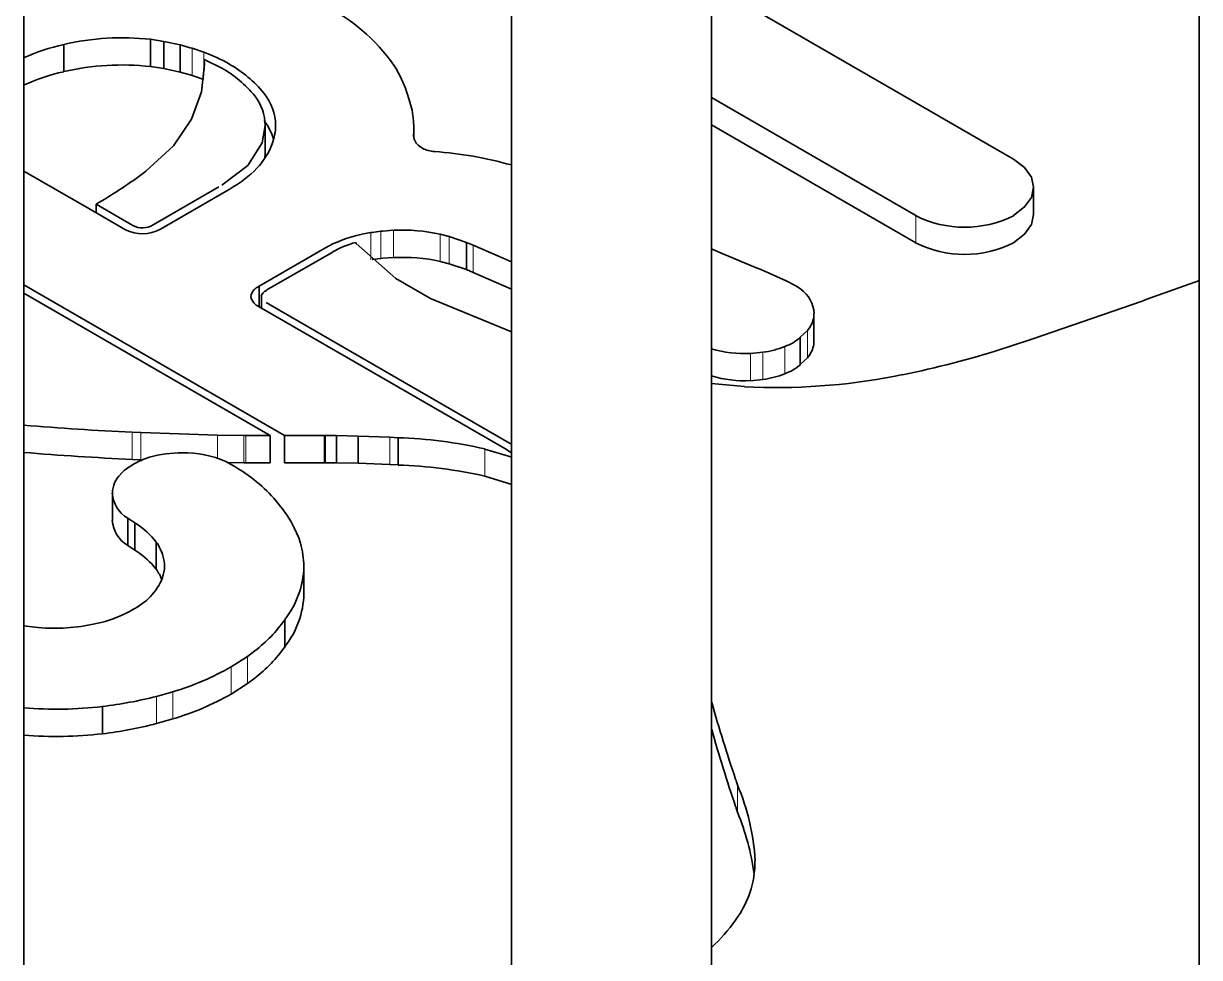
# Model space of a CAD drawing. Extents: x 241 to 1434, y 190 to 710.
# Drawn here: x 849.734 to 853.258, y 597.86 to 600.66 of the extents above; entities that cross this region are included whole.
import ezdxf

# ---------------------------------------------------------------- set-up
doc = ezdxf.new("R2010")
doc.units = 0

msp = doc.modelspace()

# ---------------------------------------------------------------- linework, layer by layer
at = {"color": 7, "lineweight": 35}
for p, q in [((851.1957, 594.6926), (851.1957, 634.8806)), ((851.7958, 594.6926), (851.7958, 634.8806)), ((849.7344, 594.1075), (849.7344, 618.9184)), ((853.2571, 591.3817), (853.2571, 616.1916))]:
    msp.add_line(p, q, dxfattribs=at)
at = {"color": 7, "lineweight": 35, "ltscale": 0.026114}
msp.add_line((851.7958, 600.776), (852.7004, 600.2537), dxfattribs=at)
msp.add_line((851.7958, 600.776), (852.7004, 600.2537), dxfattribs=at)
at = {"color": 7, "lineweight": 35, "ltscale": 0.001003}
for p, q in [((850.1537, 600.6064), (850.1141, 600.6127)), ((850.1537, 600.6064), (850.1141, 600.6127)), ((850.1537, 600.5248), (850.1141, 600.5311)), ((850.1537, 600.5248), (850.1141, 600.5311))]:
    msp.add_line(p, q, dxfattribs=at)
at = {"color": 7, "lineweight": 35, "ltscale": 0.00204}
for p, q in [((850.1141, 600.6127), (850.1141, 600.5311)), ((850.1141, 600.6127), (850.1141, 600.5311)), ((849.854, 600.5972), (849.854, 600.5156)), ((849.854, 600.5972), (849.854, 600.5156)), ((852.761, 600.1692), (852.761, 600.0876)), ((852.761, 600.1692), (852.761, 600.0876)), ((851.0609, 600.0039), (851.0609, 599.9223)), ((851.0609, 600.0039), (851.0609, 599.9223)), ((850.1315, 599.1058), (850.1315, 599.0242)), ((850.1315, 599.1058), (850.1315, 599.0242))]:
    msp.add_line(p, q, dxfattribs=at)
at = {"color": 7, "lineweight": 35, "ltscale": 0.001269}
for p, q in [((850.2033, 600.5958), (850.1537, 600.6064)), ((850.2033, 600.5958), (850.1537, 600.6064)), ((850.2033, 600.5141), (850.1537, 600.5248)), ((850.2033, 600.5141), (850.1537, 600.5248))]:
    msp.add_line(p, q, dxfattribs=at)
at = {"color": 7, "lineweight": 35, "ltscale": 0.002042}
for p, q in [((850.1537, 600.6064), (850.1537, 600.5248)), ((850.1537, 600.6064), (850.1537, 600.5248)), ((850.2033, 600.5958), (850.2033, 600.5141)), ((850.2033, 600.5958), (850.2033, 600.5141)), ((850.4579, 600.3545), (850.4579, 600.2728)), ((850.4579, 600.3545), (850.4579, 600.2728)), ((852.1027, 599.7906), (852.1027, 599.7089)), ((852.1027, 599.7906), (852.1027, 599.7089)), ((852.0616, 599.7194), (852.0616, 599.6377)), ((852.0616, 599.7194), (852.0616, 599.6377)), ((850.4727, 599.425), (850.4727, 599.3434)), ((850.4727, 599.425), (850.4727, 599.3434)), ((850.5157, 599.4253), (850.5157, 599.3436)), ((850.5157, 599.4253), (850.5157, 599.3436)), ((850.6359, 599.4252), (850.6359, 599.3436)), ((850.6359, 599.4252), (850.6359, 599.3436)), ((850.6712, 599.4248), (850.6712, 599.3431)), ((850.6712, 599.4248), (850.6712, 599.3431)), ((850.7365, 599.4233), (850.7365, 599.3417)), ((850.7365, 599.4233), (850.7365, 599.3417)), ((850.8561, 599.4185), (850.8561, 599.3369)), ((850.8561, 599.4185), (850.8561, 599.3369)), ((850.0001, 599.2523), (850.0001, 599.1707)), ((850.0001, 599.2523), (850.0001, 599.1707)), ((850.0458, 599.1768), (850.0458, 599.0951)), ((850.0458, 599.1768), (850.0458, 599.0951)), ((850.067, 599.1634), (850.067, 599.0817)), ((850.067, 599.1634), (850.067, 599.0817)), ((850.5736, 599.0322), (850.5736, 598.9506)), ((850.5736, 599.0322), (850.5736, 598.9506)), ((850.5168, 598.873), (850.5168, 598.7913)), ((850.5168, 598.873), (850.5168, 598.7913)), ((849.9702, 598.6125), (849.9702, 598.5309)), ((849.9702, 598.6125), (849.9702, 598.5309))]:
    msp.add_line(p, q, dxfattribs=at)
at = {"color": 7, "lineweight": 35, "ltscale": 0.000770317}
for p, q in [((850.233, 600.5876), (850.2033, 600.5958)), ((850.233, 600.5876), (850.2033, 600.5958)), ((850.233, 600.506), (850.2033, 600.5141)), ((850.233, 600.506), (850.2033, 600.5141))]:
    msp.add_line(p, q, dxfattribs=at)
at = {"color": 7, "lineweight": 35, "ltscale": 0.000152588}
msp.add_line((850.2389, 600.5859), (850.233, 600.5876), dxfattribs=at)
msp.add_line((850.2389, 600.5859), (850.233, 600.5876), dxfattribs=at)
at = {"color": 7, "lineweight": 35, "ltscale": 0.000930797}
msp.add_line((850.2742, 600.574), (850.2389, 600.5859), dxfattribs=at)
msp.add_line((850.2742, 600.574), (850.2389, 600.5859), dxfattribs=at)
at = {"color": 7, "lineweight": 13, "ltscale": 0.00204}
for p, q in [((850.2389, 600.5859), (850.2389, 600.5043)), ((850.2389, 600.5859), (850.2389, 600.5043)), ((850.4049, 598.763), (850.4049, 598.6814)), ((850.4049, 598.763), (850.4049, 598.6814)), ((850.1815, 598.6569), (850.1815, 598.5753)), ((850.1815, 598.6569), (850.1815, 598.5753))]:
    msp.add_line(p, q, dxfattribs=at)
at = {"color": 7, "lineweight": 13, "ltscale": 0.001772}
msp.add_line((850.2742, 600.574), (850.2742, 600.5032), dxfattribs=at)
msp.add_line((850.2742, 600.574), (850.2742, 600.5032), dxfattribs=at)
at = {"color": 7, "lineweight": 35, "ltscale": 0.001469}
msp.add_line((850.2753, 600.5518), (850.3281, 600.526), dxfattribs=at)
msp.add_line((850.2753, 600.5518), (850.3281, 600.526), dxfattribs=at)
at = {"color": 7, "lineweight": 35, "ltscale": 0.000329622}
msp.add_line((850.2755, 600.5386), (850.2753, 600.5518), dxfattribs=at)
msp.add_line((850.2755, 600.5386), (850.2753, 600.5518), dxfattribs=at)
at = {"color": 7, "lineweight": 35, "ltscale": 0.000737}
msp.add_line((850.2753, 600.5518), (850.2753, 600.5223), dxfattribs=at)
msp.add_line((850.2753, 600.5518), (850.2753, 600.5223), dxfattribs=at)
at = {"color": 7, "lineweight": 35, "ltscale": 0.000152168}
msp.add_line((850.2389, 600.5043), (850.233, 600.506), dxfattribs=at)
msp.add_line((850.2389, 600.5043), (850.233, 600.506), dxfattribs=at)
at = {"color": 7, "lineweight": 35, "ltscale": 0.000931286}
msp.add_line((850.2742, 600.4924), (850.2389, 600.5043), dxfattribs=at)
msp.add_line((850.2742, 600.4924), (850.2389, 600.5043), dxfattribs=at)
at = {"color": 7, "lineweight": 35, "ltscale": 0.000410643}
msp.add_line((850.8846, 600.4472), (850.8896, 600.4316), dxfattribs=at)
msp.add_line((850.8846, 600.4472), (850.8896, 600.4316), dxfattribs=at)
at = {"color": 7, "lineweight": 35, "ltscale": 0.017662}
for p, q in [((852.4076, 600.0847), (851.7958, 600.438)), ((852.4076, 600.0847), (851.7958, 600.438)), ((852.4076, 600.0031), (851.7958, 600.3563)), ((852.4076, 600.0031), (851.7958, 600.3563))]:
    msp.add_line(p, q, dxfattribs=at)
at = {"color": 7, "lineweight": 35, "ltscale": 0.000813854}
msp.add_line((850.8896, 600.4316), (850.8979, 600.4001), dxfattribs=at)
msp.add_line((850.8896, 600.4316), (850.8979, 600.4001), dxfattribs=at)
at = {"color": 7, "lineweight": 35, "ltscale": 0.000795194}
msp.add_line((850.8979, 600.4001), (850.9023, 600.3686), dxfattribs=at)
msp.add_line((850.8979, 600.4001), (850.9023, 600.3686), dxfattribs=at)
at = {"color": 7, "lineweight": 35, "ltscale": 0.000539121}
msp.add_line((850.9023, 600.3686), (850.9033, 600.347), dxfattribs=at)
msp.add_line((850.9023, 600.3686), (850.9033, 600.347), dxfattribs=at)
at = {"color": 7, "lineweight": 35, "ltscale": 0.000383105}
msp.add_line((850.9031, 600.338), (850.9027, 600.3227), dxfattribs=at)
msp.add_line((850.9031, 600.338), (850.9027, 600.3227), dxfattribs=at)
at = {"color": 7, "lineweight": 35, "ltscale": 0.000225876}
msp.add_line((850.9033, 600.347), (850.9031, 600.338), dxfattribs=at)
msp.add_line((850.9033, 600.347), (850.9031, 600.338), dxfattribs=at)
at = {"color": 7, "lineweight": 35, "ltscale": 0.000764465}
msp.add_line((850.9033, 600.347), (850.9033, 600.3165), dxfattribs=at)
msp.add_line((850.9033, 600.347), (850.9033, 600.3165), dxfattribs=at)
at = {"color": 7, "lineweight": 35, "ltscale": 0.000420418}
msp.add_line((850.4579, 600.2728), (850.4568, 600.256), dxfattribs=at)
msp.add_line((850.4579, 600.2728), (850.4568, 600.256), dxfattribs=at)
at = {"color": 7, "lineweight": 35, "ltscale": 0.000283571}
msp.add_line((850.9205, 600.292), (850.93, 600.2858), dxfattribs=at)
msp.add_line((850.9205, 600.292), (850.93, 600.2858), dxfattribs=at)
at = {"color": 7, "lineweight": 35, "ltscale": 0.005624}
msp.add_line((849.7344, 600.2179), (849.9292, 600.1054), dxfattribs=at)
msp.add_line((849.7344, 600.2179), (849.9292, 600.1054), dxfattribs=at)
at = {"color": 7, "lineweight": 35, "ltscale": 0.000387276}
msp.add_line((850.0875, 600.2078), (850.1, 600.217), dxfattribs=at)
msp.add_line((850.0875, 600.2078), (850.1, 600.217), dxfattribs=at)
at = {"color": 7, "lineweight": 35, "ltscale": 0.005691}
msp.add_line((850.3192, 600.17), (850.122, 600.0562), dxfattribs=at)
msp.add_line((850.3192, 600.17), (850.122, 600.0562), dxfattribs=at)
at = {"color": 7, "lineweight": 35, "ltscale": 0.005695}
msp.add_line((850.1438, 600.0436), (850.3411, 600.1575), dxfattribs=at)
msp.add_line((850.1438, 600.0436), (850.3411, 600.1575), dxfattribs=at)
at = {"color": 7, "lineweight": 35, "ltscale": 0.000253613}
msp.add_line((850.3411, 600.1575), (850.3499, 600.1626), dxfattribs=at)
msp.add_line((850.3411, 600.1575), (850.3499, 600.1626), dxfattribs=at)
at = {"color": 7, "lineweight": 35, "ltscale": 0.003182}
msp.add_line((850.061, 600.0544), (849.9508, 600.1181), dxfattribs=at)
msp.add_line((850.061, 600.0544), (849.9508, 600.1181), dxfattribs=at)
at = {"color": 7, "lineweight": 35, "ltscale": 0.000628662}
msp.add_line((849.9508, 600.1181), (849.9508, 600.093), dxfattribs=at)
msp.add_line((849.9508, 600.1181), (849.9508, 600.093), dxfattribs=at)
at = {"color": 7, "lineweight": 35, "ltscale": 0.003177}
msp.add_line((849.9292, 600.1054), (850.0392, 600.0419), dxfattribs=at)
msp.add_line((849.9292, 600.1054), (850.0392, 600.0419), dxfattribs=at)
at = {"color": 7, "lineweight": 13, "ltscale": 0.002042}
for p, q in [((852.4076, 600.0847), (852.4076, 600.0031)), ((852.4076, 600.0847), (852.4076, 600.0031)), ((850.7745, 600.0333), (850.7745, 599.9516)), ((850.7745, 600.0333), (850.7745, 599.9516)), ((850.8045, 600.0372), (850.8045, 599.9556)), ((850.8045, 600.0372), (850.8045, 599.9556)), ((850.8425, 600.0402), (850.8425, 599.9585)), ((850.8425, 600.0402), (850.8425, 599.9585)), ((850.9826, 600.0284), (850.9826, 599.9468)), ((850.9826, 600.0284), (850.9826, 599.9468)), ((851.0092, 600.0217), (851.0092, 599.9401)), ((851.0092, 600.0217), (851.0092, 599.9401)), ((851.0809, 599.9952), (851.0809, 599.9135)), ((851.0809, 599.9952), (851.0809, 599.9135)), ((852.0831, 599.7399), (852.0831, 599.6582)), ((852.0831, 599.7399), (852.0831, 599.6582)), ((851.9122, 599.6711), (851.9122, 599.5894)), ((851.9122, 599.6711), (851.9122, 599.5894)), ((851.9496, 599.6746), (851.9496, 599.5929)), ((851.9496, 599.6746), (851.9496, 599.5929)), ((852.0153, 599.6918), (852.0153, 599.6101)), ((852.0153, 599.6918), (852.0153, 599.6101)), ((850.059, 599.4349), (850.059, 599.3533)), ((850.059, 599.4349), (850.059, 599.3533)), ((850.0854, 599.4337), (850.0854, 599.3521)), ((850.0854, 599.4337), (850.0854, 599.3521)), ((850.3935, 599.4247), (850.3935, 599.3431)), ((850.3935, 599.4247), (850.3935, 599.3431)), ((850.4, 599.4247), (850.4, 599.3431)), ((850.4, 599.4247), (850.4, 599.3431)), ((850.6389, 599.4252), (850.6389, 599.3435)), ((850.6389, 599.4252), (850.6389, 599.3435)), ((850.8312, 599.4197), (850.8312, 599.3381)), ((850.8312, 599.4197), (850.8312, 599.3381)), ((851.116, 599.3846), (851.116, 599.3029)), ((851.116, 599.3846), (851.116, 599.3029)), ((850.3556, 598.7316), (850.3556, 598.6499)), ((850.3556, 598.7316), (850.3556, 598.6499)), ((850.1322, 598.643), (850.1322, 598.5613)), ((850.1322, 598.643), (850.1322, 598.5613)), ((851.8738, 598.3782), (851.8738, 598.2965)), ((851.8738, 598.3782), (851.8738, 598.2965))]:
    msp.add_line(p, q, dxfattribs=at)
at = {"color": 7, "lineweight": 35, "ltscale": 2.99788e-05}
msp.add_line((850.7469, 600.0281), (850.7458, 600.0278), dxfattribs=at)
msp.add_line((850.7469, 600.0281), (850.7458, 600.0278), dxfattribs=at)
at = {"color": 7, "lineweight": 35, "ltscale": 0.000701787}
msp.add_line((850.7745, 600.0333), (850.7469, 600.0281), dxfattribs=at)
msp.add_line((850.7745, 600.0333), (850.7469, 600.0281), dxfattribs=at)
at = {"color": 7, "lineweight": 35, "ltscale": 9.28156e-05}
msp.add_line((850.7782, 600.0339), (850.7745, 600.0333), dxfattribs=at)
msp.add_line((850.7782, 600.0339), (850.7745, 600.0333), dxfattribs=at)
at = {"color": 7, "lineweight": 35, "ltscale": 0.000662987}
msp.add_line((850.8045, 600.0372), (850.7782, 600.0339), dxfattribs=at)
msp.add_line((850.8045, 600.0372), (850.7782, 600.0339), dxfattribs=at)
at = {"color": 7, "lineweight": 35, "ltscale": 0.000147443}
for p, q in [((850.8104, 600.0379), (850.8045, 600.0372)), ((850.8104, 600.0379), (850.8045, 600.0372)), ((850.8104, 599.9562), (850.8045, 599.9556)), ((850.8104, 599.9562), (850.8045, 599.9556))]:
    msp.add_line(p, q, dxfattribs=at)
at = {"color": 7, "lineweight": 35, "ltscale": 0.000804596}
for p, q in [((850.8425, 600.0402), (850.8104, 600.0379)), ((850.8425, 600.0402), (850.8104, 600.0379)), ((850.8425, 599.9585), (850.8104, 599.9562)), ((850.8425, 599.9585), (850.8104, 599.9562))]:
    msp.add_line(p, q, dxfattribs=at)
at = {"color": 7, "lineweight": 35, "ltscale": 0.00068465}
for p, q in [((851.0092, 600.0217), (850.9826, 600.0284)), ((851.0092, 600.0217), (850.9826, 600.0284)), ((851.0092, 599.9401), (850.9826, 599.9468)), ((851.0092, 599.9401), (850.9826, 599.9468))]:
    msp.add_line(p, q, dxfattribs=at)
at = {"color": 7, "lineweight": 35, "ltscale": 0.001367}
for p, q in [((851.0609, 600.0039), (851.0092, 600.0217)), ((851.0609, 600.0039), (851.0092, 600.0217)), ((851.0609, 599.9223), (851.0092, 599.9401)), ((851.0609, 599.9223), (851.0092, 599.9401))]:
    msp.add_line(p, q, dxfattribs=at)
at = {"color": 7, "lineweight": 35, "ltscale": 0.005692}
for p, q in [((850.6367, 599.9867), (850.4395, 599.8729)), ((850.6367, 599.9867), (850.4395, 599.8729)), ((850.4613, 599.8603), (850.6585, 599.9741)), ((850.4613, 599.8603), (850.6585, 599.9741))]:
    msp.add_line(p, q, dxfattribs=at)
at = {"color": 7, "lineweight": 35, "ltscale": 9.10043e-05}
msp.add_line((850.7289, 600.004), (850.731, 600.001), dxfattribs=at)
msp.add_line((850.7289, 600.004), (850.731, 600.001), dxfattribs=at)
at = {"color": 7, "lineweight": 35, "ltscale": 0.000547384}
msp.add_line((851.0809, 599.9952), (851.0609, 600.0039), dxfattribs=at)
msp.add_line((851.0809, 599.9952), (851.0609, 600.0039), dxfattribs=at)
at = {"color": 7, "lineweight": 35, "ltscale": 0.003131}
for p, q in [((851.1958, 599.9453), (851.0809, 599.9952)), ((851.1958, 599.9453), (851.0809, 599.9952)), ((851.1958, 599.8636), (851.0809, 599.9135)), ((851.1958, 599.8636), (851.0809, 599.9135))]:
    msp.add_line(p, q, dxfattribs=at)
at = {"color": 7, "lineweight": 35, "ltscale": 0.000531751}
msp.add_line((851.7956, 599.9842), (851.8151, 599.9758), dxfattribs=at)
msp.add_line((851.7956, 599.9842), (851.8151, 599.9758), dxfattribs=at)
at = {"color": 7, "lineweight": 35, "ltscale": 0.003035}
msp.add_line((851.8151, 599.9758), (851.9271, 599.9289), dxfattribs=at)
msp.add_line((851.8151, 599.9758), (851.9271, 599.9289), dxfattribs=at)
at = {"color": 7, "lineweight": 35, "ltscale": 0.000662795}
msp.add_line((850.8045, 599.9556), (850.7782, 599.9523), dxfattribs=at)
msp.add_line((850.8045, 599.9556), (850.7782, 599.9523), dxfattribs=at)
at = {"color": 7, "lineweight": 35, "ltscale": 0.000547995}
msp.add_line((851.0809, 599.9135), (851.0609, 599.9223), dxfattribs=at)
msp.add_line((851.0809, 599.9135), (851.0609, 599.9223), dxfattribs=at)
at = {"color": 7, "lineweight": 35, "ltscale": 0.000382804}
msp.add_line((851.9271, 599.9289), (851.9413, 599.9232), dxfattribs=at)
msp.add_line((851.9271, 599.9289), (851.9413, 599.9232), dxfattribs=at)
at = {"color": 7, "lineweight": 35, "ltscale": 0.002146}
msp.add_line((851.9413, 599.9232), (852.0198, 599.8884), dxfattribs=at)
msp.add_line((851.9413, 599.9232), (852.0198, 599.8884), dxfattribs=at)
at = {"color": 7, "lineweight": 35, "ltscale": 0.013944}
msp.add_line((850.2174, 599.5975), (849.7344, 599.8764), dxfattribs=at)
msp.add_line((850.2174, 599.5975), (849.7344, 599.8764), dxfattribs=at)
at = {"color": 7, "lineweight": 35, "ltscale": 0.001552}
msp.add_line((850.4395, 599.8729), (850.4395, 599.8108), dxfattribs=at)
msp.add_line((850.4395, 599.8729), (850.4395, 599.8108), dxfattribs=at)
at = {"color": 7, "lineweight": 35, "ltscale": 0.0008674}
msp.add_line((852.0198, 599.8884), (852.0506, 599.8724), dxfattribs=at)
msp.add_line((852.0198, 599.8884), (852.0506, 599.8724), dxfattribs=at)
at = {"color": 7, "lineweight": 35, "ltscale": 0.000389891}
msp.add_line((852.0506, 599.8724), (852.0634, 599.8635), dxfattribs=at)
msp.add_line((852.0506, 599.8724), (852.0634, 599.8635), dxfattribs=at)
at = {"color": 7, "lineweight": 35, "ltscale": 0.004107}
msp.add_line((853.1034, 599.8343), (853.2581, 599.8896), dxfattribs=at)
msp.add_line((853.1034, 599.8343), (853.2581, 599.8896), dxfattribs=at)
at = {"color": 7, "lineweight": 35, "ltscale": 0.013315}
msp.add_line((849.7344, 599.8513), (850.1956, 599.585), dxfattribs=at)
msp.add_line((849.7344, 599.8513), (850.1956, 599.585), dxfattribs=at)
at = {"color": 7, "lineweight": 35, "ltscale": 0.000875854}
msp.add_line((850.4465, 599.8418), (850.4465, 599.8068), dxfattribs=at)
msp.add_line((850.4465, 599.8418), (850.4465, 599.8068), dxfattribs=at)
at = {"color": 7, "lineweight": 35, "ltscale": 0.000465693}
msp.add_line((853.0858, 599.8281), (853.1034, 599.8343), dxfattribs=at)
msp.add_line((853.0858, 599.8281), (853.1034, 599.8343), dxfattribs=at)
at = {"color": 7, "lineweight": 35, "ltscale": 0.002126}
for p, q in [((850.4395, 599.8108), (850.5132, 599.7683)), ((850.4395, 599.8108), (850.5132, 599.7683)), ((850.535, 599.7809), (850.4613, 599.8234)), ((850.535, 599.7809), (850.4613, 599.8234))]:
    msp.add_line(p, q, dxfattribs=at)
at = {"color": 7, "lineweight": 35, "ltscale": 0.008664}
msp.add_line((852.7583, 599.7148), (853.0858, 599.8281), dxfattribs=at)
msp.add_line((852.7583, 599.7148), (853.0858, 599.8281), dxfattribs=at)
at = {"color": 7, "lineweight": 35, "ltscale": 0.019128}
msp.add_line((850.5132, 599.7683), (851.1758, 599.3857), dxfattribs=at)
msp.add_line((850.5132, 599.7683), (851.1758, 599.3857), dxfattribs=at)
at = {"color": 7, "lineweight": 35, "ltscale": 0.019126}
msp.add_line((851.1975, 599.3983), (850.535, 599.7809), dxfattribs=at)
msp.add_line((851.1975, 599.3983), (850.535, 599.7809), dxfattribs=at)
at = {"color": 7, "lineweight": 35, "ltscale": 0.000741422}
for p, q in [((852.0831, 599.7399), (852.0616, 599.7194)), ((852.0831, 599.7399), (852.0616, 599.7194)), ((852.0831, 599.6582), (852.0616, 599.6377)), ((852.0831, 599.6582), (852.0616, 599.6377))]:
    msp.add_line(p, q, dxfattribs=at)
at = {"color": 7, "lineweight": 35, "ltscale": 0.000330834}
msp.add_line((852.0909, 599.7505), (852.0831, 599.7399), dxfattribs=at)
msp.add_line((852.0909, 599.7505), (852.0831, 599.7399), dxfattribs=at)
at = {"color": 7, "lineweight": 35, "ltscale": 0.001904}
msp.add_line((852.686, 599.6907), (852.7583, 599.7148), dxfattribs=at)
msp.add_line((852.686, 599.6907), (852.7583, 599.7148), dxfattribs=at)
at = {"color": 7, "lineweight": 35, "ltscale": 0.000937879}
for p, q in [((851.9496, 599.6746), (851.9122, 599.6711)), ((851.9496, 599.6746), (851.9122, 599.6711)), ((851.9496, 599.5929), (851.9122, 599.5894)), ((851.9496, 599.5929), (851.9122, 599.5894))]:
    msp.add_line(p, q, dxfattribs=at)
at = {"color": 7, "lineweight": 35, "ltscale": 0.000332067}
msp.add_line((852.0909, 599.6689), (852.0831, 599.6582), dxfattribs=at)
msp.add_line((852.0909, 599.6689), (852.0831, 599.6582), dxfattribs=at)
at = {"color": 7, "lineweight": 35, "ltscale": 0.000504755}
msp.add_line((852.6668, 599.6846), (852.686, 599.6907), dxfattribs=at)
msp.add_line((852.6668, 599.6846), (852.686, 599.6907), dxfattribs=at)
at = {"color": 7, "lineweight": 35, "ltscale": 0.008612}
msp.add_line((850.5157, 599.4253), (850.2174, 599.5975), dxfattribs=at)
msp.add_line((850.5157, 599.4253), (850.2174, 599.5975), dxfattribs=at)
at = {"color": 7, "lineweight": 35, "ltscale": 0.000561395}
msp.add_line((852.3461, 599.6031), (852.3682, 599.6075), dxfattribs=at)
msp.add_line((852.3461, 599.6031), (852.3682, 599.6075), dxfattribs=at)
at = {"color": 7, "lineweight": 35, "ltscale": 0.007997}
msp.add_line((850.1956, 599.585), (850.4727, 599.425), dxfattribs=at)
msp.add_line((850.1956, 599.585), (850.4727, 599.425), dxfattribs=at)
at = {"color": 7, "lineweight": 35, "ltscale": 0.002478}
msp.add_line((851.7958, 599.5806), (851.8945, 599.5715), dxfattribs=at)
msp.add_line((851.7958, 599.5806), (851.8945, 599.5715), dxfattribs=at)
at = {"color": 7, "lineweight": 35, "ltscale": 0.00066141}
for p, q in [((850.0854, 599.4337), (850.059, 599.4349)), ((850.0854, 599.4337), (850.059, 599.4349)), ((850.0854, 599.3521), (850.059, 599.3533)), ((850.0854, 599.3521), (850.059, 599.3533))]:
    msp.add_line(p, q, dxfattribs=at)
at = {"color": 7, "lineweight": 35, "ltscale": 0.005745}
msp.add_line((850.3151, 599.4261), (850.0854, 599.4337), dxfattribs=at)
msp.add_line((850.3151, 599.4261), (850.0854, 599.4337), dxfattribs=at)
at = {"color": 7, "lineweight": 35, "ltscale": 0.00196}
msp.add_line((850.3935, 599.4247), (850.3151, 599.4261), dxfattribs=at)
msp.add_line((850.3935, 599.4247), (850.3151, 599.4261), dxfattribs=at)
at = {"color": 7, "lineweight": 13, "ltscale": 0.001729}
msp.add_line((850.3151, 599.4261), (850.3151, 599.3569), dxfattribs=at)
msp.add_line((850.3151, 599.4261), (850.3151, 599.3569), dxfattribs=at)
at = {"color": 7, "lineweight": 35, "ltscale": 0.000161743}
for p, q in [((850.4, 599.4247), (850.3935, 599.4247)), ((850.4, 599.4247), (850.3935, 599.4247)), ((850.4, 599.3431), (850.3935, 599.3431)), ((850.4, 599.3431), (850.3935, 599.3431))]:
    msp.add_line(p, q, dxfattribs=at)
at = {"color": 7, "lineweight": 35, "ltscale": 0.001817}
for p, q in [((850.4727, 599.425), (850.4, 599.4247)), ((850.4727, 599.425), (850.4, 599.4247)), ((850.4727, 599.3434), (850.4, 599.3431)), ((850.4727, 599.3434), (850.4, 599.3431))]:
    msp.add_line(p, q, dxfattribs=at)
at = {"color": 7, "lineweight": 35, "ltscale": 0.003004}
for p, q in [((850.6359, 599.4252), (850.5157, 599.4253)), ((850.6359, 599.4252), (850.5157, 599.4253)), ((850.6359, 599.3436), (850.5157, 599.3436)), ((850.6359, 599.3436), (850.5157, 599.3436))]:
    msp.add_line(p, q, dxfattribs=at)
at = {"color": 7, "lineweight": 35, "ltscale": 7.32581e-05}
for p, q in [((850.6389, 599.4252), (850.6359, 599.4252)), ((850.6389, 599.4252), (850.6359, 599.4252)), ((850.6389, 599.3435), (850.6359, 599.3436)), ((850.6389, 599.3435), (850.6359, 599.3436))]:
    msp.add_line(p, q, dxfattribs=at)
at = {"color": 7, "lineweight": 35, "ltscale": 0.000808768}
for p, q in [((850.6712, 599.4248), (850.6389, 599.4252)), ((850.6712, 599.4248), (850.6389, 599.4252)), ((850.6712, 599.3431), (850.6389, 599.3435)), ((850.6712, 599.3431), (850.6389, 599.3435))]:
    msp.add_line(p, q, dxfattribs=at)
at = {"color": 7, "lineweight": 35, "ltscale": 0.001633}
for p, q in [((850.7365, 599.4233), (850.6712, 599.4248)), ((850.7365, 599.4233), (850.6712, 599.4248)), ((850.7365, 599.3417), (850.6712, 599.3431)), ((850.7365, 599.3417), (850.6712, 599.3431))]:
    msp.add_line(p, q, dxfattribs=at)
at = {"color": 7, "lineweight": 35, "ltscale": 0.002368}
for p, q in [((850.8312, 599.4197), (850.7365, 599.4233)), ((850.8312, 599.4197), (850.7365, 599.4233)), ((850.8312, 599.3381), (850.7365, 599.3417)), ((850.8312, 599.3381), (850.7365, 599.3417))]:
    msp.add_line(p, q, dxfattribs=at)
at = {"color": 7, "lineweight": 35, "ltscale": 0.000623306}
for p, q in [((850.8561, 599.4185), (850.8312, 599.4197)), ((850.8561, 599.4185), (850.8312, 599.4197)), ((850.8561, 599.3369), (850.8312, 599.3381)), ((850.8561, 599.3369), (850.8312, 599.3381))]:
    msp.add_line(p, q, dxfattribs=at)
at = {"color": 7, "lineweight": 35, "ltscale": 0.002103}
for p, q in [((851.1966, 599.3604), (851.116, 599.3846)), ((851.1966, 599.3604), (851.116, 599.3846)), ((851.1966, 599.2787), (851.116, 599.3029)), ((851.1966, 599.2787), (851.116, 599.3029))]:
    msp.add_line(p, q, dxfattribs=at)
at = {"color": 7, "lineweight": 35, "ltscale": 0.000229775}
msp.add_line((851.1758, 599.3857), (851.1837, 599.3811), dxfattribs=at)
msp.add_line((851.1758, 599.3857), (851.1837, 599.3811), dxfattribs=at)
at = {"color": 7, "lineweight": 35, "ltscale": 3.2762e-05}
msp.add_line((851.1837, 599.3811), (851.1849, 599.3805), dxfattribs=at)
msp.add_line((851.1837, 599.3811), (851.1849, 599.3805), dxfattribs=at)
at = {"color": 7, "lineweight": 35, "ltscale": 0.000329321}
msp.add_line((851.1849, 599.3805), (851.196, 599.3734), dxfattribs=at)
msp.add_line((851.1849, 599.3805), (851.196, 599.3734), dxfattribs=at)
at = {"color": 7, "lineweight": 35, "ltscale": 0.000450716}
msp.add_line((850.0944, 599.3538), (850.1114, 599.3597), dxfattribs=at)
msp.add_line((850.0944, 599.3538), (850.1114, 599.3597), dxfattribs=at)
at = {"color": 7, "lineweight": 35, "ltscale": 0.000432729}
msp.add_line((850.3402, 599.3467), (850.3555, 599.3386), dxfattribs=at)
msp.add_line((850.3402, 599.3467), (850.3555, 599.3386), dxfattribs=at)
at = {"color": 7, "lineweight": 35, "ltscale": 0.001184}
msp.add_line((850.3935, 599.3431), (850.3461, 599.3438), dxfattribs=at)
msp.add_line((850.3935, 599.3431), (850.3461, 599.3438), dxfattribs=at)
at = {"color": 7, "lineweight": 35, "ltscale": 0.000371319}
msp.add_line((850.0246, 599.3095), (850.0354, 599.3197), dxfattribs=at)
msp.add_line((850.0246, 599.3095), (850.0354, 599.3197), dxfattribs=at)
at = {"color": 7, "lineweight": 35, "ltscale": 0.00046616}
msp.add_line((850.484, 599.2369), (850.4958, 599.2225), dxfattribs=at)
msp.add_line((850.484, 599.2369), (850.4958, 599.2225), dxfattribs=at)
at = {"color": 7, "lineweight": 35, "ltscale": 0.000624823}
for p, q in [((850.067, 599.1634), (850.0458, 599.1768)), ((850.067, 599.1634), (850.0458, 599.1768)), ((850.067, 599.0817), (850.0458, 599.0951)), ((850.067, 599.0817), (850.0458, 599.0951))]:
    msp.add_line(p, q, dxfattribs=at)
at = {"color": 7, "lineweight": 35, "ltscale": 0.000840183}
msp.add_line((850.545, 599.1486), (850.5587, 599.1179), dxfattribs=at)
msp.add_line((850.545, 599.1486), (850.5587, 599.1179), dxfattribs=at)
at = {"color": 7, "lineweight": 35, "ltscale": 0.000282897}
for p, q in [((850.1315, 599.1058), (850.1243, 599.1145)), ((850.1315, 599.1058), (850.1243, 599.1145)), ((850.1315, 599.0242), (850.1243, 599.0329)), ((850.1315, 599.0242), (850.1243, 599.0329))]:
    msp.add_line(p, q, dxfattribs=at)
at = {"color": 7, "lineweight": 35, "ltscale": 0.000408508}
msp.add_line((850.5587, 599.1179), (850.5633, 599.1022), dxfattribs=at)
msp.add_line((850.5587, 599.1179), (850.5633, 599.1022), dxfattribs=at)
at = {"color": 7, "lineweight": 35, "ltscale": 0.000824427}
msp.add_line((849.7344, 598.8547), (849.7671, 598.8506), dxfattribs=at)
msp.add_line((849.7344, 598.8547), (849.7671, 598.8506), dxfattribs=at)
at = {"color": 7, "lineweight": 35, "ltscale": 0.000744943}
msp.add_line((849.9372, 598.8581), (849.9663, 598.8644), dxfattribs=at)
msp.add_line((849.9372, 598.8581), (849.9663, 598.8644), dxfattribs=at)
at = {"color": 7, "lineweight": 35, "ltscale": 0.000697632}
msp.add_line((850.4272, 598.7797), (850.4049, 598.763), dxfattribs=at)
msp.add_line((850.4272, 598.7797), (850.4049, 598.763), dxfattribs=at)
at = {"color": 7, "lineweight": 35, "ltscale": 0.001462}
msp.add_line((850.4049, 598.763), (850.3556, 598.7316), dxfattribs=at)
msp.add_line((850.4049, 598.763), (850.3556, 598.7316), dxfattribs=at)
at = {"color": 7, "lineweight": 35, "ltscale": 0.001463}
msp.add_line((850.4049, 598.6814), (850.3556, 598.6499), dxfattribs=at)
msp.add_line((850.4049, 598.6814), (850.3556, 598.6499), dxfattribs=at)
at = {"color": 7, "lineweight": 35, "ltscale": 0.000696719}
msp.add_line((850.4272, 598.6981), (850.4049, 598.6814), dxfattribs=at)
msp.add_line((850.4272, 598.6981), (850.4049, 598.6814), dxfattribs=at)
at = {"color": 7, "lineweight": 35, "ltscale": 0.001281}
for p, q in [((850.1815, 598.6569), (850.1322, 598.643)), ((850.1815, 598.6569), (850.1322, 598.643)), ((850.1815, 598.5753), (850.1322, 598.5613)), ((850.1815, 598.5753), (850.1322, 598.5613))]:
    msp.add_line(p, q, dxfattribs=at)
at = {"color": 7, "lineweight": 35, "ltscale": 0.000110033}
msp.add_line((851.8695, 598.3902), (851.868, 598.3943), dxfattribs=at)
msp.add_line((851.8695, 598.3902), (851.868, 598.3943), dxfattribs=at)
at = {"color": 7, "lineweight": 35, "ltscale": 0.000319011}
for p, q in [((851.8738, 598.3782), (851.8695, 598.3902)), ((851.8738, 598.3782), (851.8695, 598.3902)), ((851.8738, 598.2965), (851.8695, 598.3085)), ((851.8738, 598.2965), (851.8695, 598.3085))]:
    msp.add_line(p, q, dxfattribs=at)
at = {"color": 7, "lineweight": 35, "ltscale": 0.000111473}
msp.add_line((851.8695, 598.3085), (851.868, 598.3127), dxfattribs=at)
msp.add_line((851.8695, 598.3085), (851.868, 598.3127), dxfattribs=at)
at = {"color": 7, "lineweight": 35, "ltscale": 0.000370773}
msp.add_line((851.8674, 597.9722), (851.8759, 597.9844), dxfattribs=at)
msp.add_line((851.8674, 597.9722), (851.8759, 597.9844), dxfattribs=at)
at = {"color": 7, "lineweight": 35}
for points in [[(850.1, 600.217), (850.1827, 600.2938), (850.2369, 600.3734), (850.2665, 600.4552), (850.2755, 600.5386)], [(850.1, 600.217), (850.1827, 600.2938), (850.2369, 600.3734), (850.2665, 600.4552), (850.2755, 600.5386)], [(850.4579, 600.3545), (850.4485, 600.3028), (850.4055, 600.2346), (850.3281, 600.1752)], [(850.4579, 600.3545), (850.4485, 600.3028), (850.4055, 600.2346), (850.3281, 600.1752)], [(852.7004, 600.2537), (852.7341, 600.2283), (852.7543, 600.1995), (852.761, 600.1692)], [(852.7004, 600.2537), (852.7341, 600.2283), (852.7543, 600.1995), (852.761, 600.1692)], [(852.761, 600.1692), (852.7543, 600.1389), (852.7341, 600.1102), (852.7004, 600.0847)], [(852.761, 600.1692), (852.7543, 600.1389), (852.7341, 600.1102), (852.7004, 600.0847)], [(852.761, 600.0876), (852.7543, 600.0573), (852.7341, 600.0286), (852.7004, 600.0031)], [(852.761, 600.0876), (852.7543, 600.0573), (852.7341, 600.0286), (852.7004, 600.0031)], [(850.731, 600.001), (850.8498, 599.8954), (850.9534, 599.8356), (851.1957, 599.7355)], [(850.731, 600.001), (850.8498, 599.8954), (850.9534, 599.8356), (851.1957, 599.7355)]]:
    msp.add_lwpolyline(points, dxfattribs=at)
for centre, radius, start, end in [((850.392, 600.2187), 0.5514, 33.1639, 62.6663), ((850.392, 600.2187), 0.5514, 33.1639, 62.6663), ((850.0287, 599.8401), 0.7772, 83.6938, 102.9912), ((850.0287, 599.8401), 0.7772, 83.6938, 102.9912), ((849.9857, 600.0045), 0.6072, 102.5245, 114.5369), ((849.9857, 600.0045), 0.6072, 102.5245, 114.5369), ((850.0978, 600.0975), 0.5081, 60.2594, 69.7015), ((850.0978, 600.0975), 0.5081, 60.2594, 69.7015), ((849.9857, 599.9228), 0.6072, 102.5245, 114.5369), ((849.9857, 599.9228), 0.6072, 102.5245, 114.5369), ((850.0287, 599.7585), 0.7772, 83.6938, 102.9912), ((850.0287, 599.7585), 0.7772, 83.6938, 102.9912), ((850.1543, 600.2193), 0.3525, 39.4266, 60.4645), ((850.1543, 600.2193), 0.3525, 39.4266, 60.4645), ((850.1666, 600.214), 0.3727, 39.4262, 60.5482), ((850.1666, 600.214), 0.3727, 39.4262, 60.5482), ((850.567, 600.3517), 0.3316, 16.7318, 30.4619), ((850.567, 600.3517), 0.3316, 16.7318, 30.4619), ((850.3142, 600.3534), 0.1437, 0.4301, 38.61), ((850.3142, 600.3534), 0.1437, 0.4301, 38.61), ((850.3294, 600.351), 0.1598, 1.3306, 38.5621), ((850.3294, 600.351), 0.1598, 1.3306, 38.5621), ((850.3124, 600.2604), 0.1788, 17.2321, 37.3828), ((850.3124, 600.2604), 0.1788, 17.2321, 37.3828), ((850.3311, 600.3561), 0.158, 338.7729, 359.4889), ((850.3311, 600.3561), 0.158, 338.7729, 359.4889), ((850.9432, 600.3262), 0.0409, 184.8992, 236.2975), ((850.9432, 600.3262), 0.0409, 184.8992, 236.2975), ((850.9688, 600.3616), 0.0852, 242.9276, 267.6849), ((850.9688, 600.3616), 0.0852, 242.9276, 267.6849), ((850.8792, 599.1049), 1.1746, 74.3658, 85.7988), ((850.8792, 599.1049), 1.1746, 74.3658, 85.7988), ((849.1561, 601.4815), 1.5781, 300.2387, 306.1779), ((849.1561, 601.4815), 1.5781, 300.2387, 306.1779), ((852.554, 600.3766), 0.3273, 243.3645, 296.6342), ((852.554, 600.3766), 0.3273, 243.3645, 296.6342), ((850.0897, 600.1115), 0.064, 243.3309, 300.2931), ((850.0897, 600.1115), 0.064, 243.3309, 300.2931), ((850.0897, 600.1431), 0.1135, 243.532, 298.5316), ((850.0897, 600.1431), 0.1135, 243.532, 298.5316), ((850.824, 599.653), 0.3828, 101.7836, 119.2986), ((850.824, 599.653), 0.3828, 101.7836, 119.2986), ((850.869, 599.5096), 0.5312, 77.6488, 92.8599), ((850.869, 599.5096), 0.5312, 77.6488, 92.8599), ((850.8213, 599.6878), 0.3294, 106.2814, 119.6242), ((850.8213, 599.6878), 0.3294, 106.2814, 119.6242), ((852.554, 600.2949), 0.3273, 243.3645, 296.6342), ((852.554, 600.2949), 0.3273, 243.3645, 296.6342), ((850.869, 599.428), 0.5312, 77.6488, 92.8599), ((850.869, 599.428), 0.5312, 77.6488, 92.8599), ((850.4537, 599.8361), 0.0389, 111.1234, 171.4977), ((850.4537, 599.8361), 0.0389, 111.1234, 171.4977), ((850.4537, 599.8475), 0.0389, 188.527, 248.8732), ((850.4537, 599.8475), 0.0389, 188.527, 248.8732), ((850.4694, 599.8378), 0.0236, 109.7598, 170.0113), ((850.4694, 599.8378), 0.0236, 109.7598, 170.0113), ((852.0096, 599.7869), 0.0933, 2.2888, 54.9559), ((852.0096, 599.7869), 0.0933, 2.2888, 54.9559), ((852.0297, 599.7903), 0.073, 326.9555, 0.1688), ((852.0297, 599.7903), 0.073, 326.9555, 0.1688), ((851.9726, 599.8201), 0.1349, 288.4, 311.4583), ((851.9726, 599.8201), 0.1349, 288.4, 311.4583), ((852.0297, 599.7087), 0.073, 326.9555, 0.1688), ((852.0297, 599.7087), 0.073, 326.9555, 0.1688), ((851.894, 600.0064), 0.3358, 252.96, 273.1202), ((851.894, 600.0064), 0.3358, 252.96, 273.1202), ((851.9115, 599.9545), 0.2826, 277.7564, 291.5647), ((851.9115, 599.9545), 0.2826, 277.7564, 291.5647), ((851.8286, 602.3111), 2.757, 281.2871, 287.6997), ((851.8286, 602.3111), 2.757, 281.2871, 287.6997), ((851.9726, 599.7385), 0.1349, 288.4, 311.4583), ((851.9726, 599.7385), 0.1349, 288.4, 311.4583), ((851.894, 599.9248), 0.3358, 252.96, 273.1202), ((851.894, 599.9248), 0.3358, 252.96, 273.1202), ((851.99, 601.4206), 1.8518, 267.0437, 281.0886), ((851.99, 601.4206), 1.8518, 267.0437, 281.0886), ((851.9115, 599.8729), 0.2826, 277.7564, 291.5647), ((851.9115, 599.8729), 0.2826, 277.7564, 291.5647), ((850.5504, 609.5392), 10.1163, 265.36974, 267.21559), ((850.5504, 609.5392), 10.1163, 265.36974, 267.21559), ((850.816, 598.0731), 1.3457, 77.1149, 88.2939), ((850.816, 598.0731), 1.3457, 77.1149, 88.2939), ((850.5504, 609.4576), 10.1163, 265.36974, 267.21559), ((850.5504, 609.4576), 10.1163, 265.36974, 267.21559), ((850.1708, 599.1526), 0.2151, 110.817, 129.0376), ((850.1708, 599.1526), 0.2151, 110.817, 129.0376), ((850.2044, 599.0414), 0.3316, 89.1739, 106.2953), ((850.2044, 599.0414), 0.3316, 89.1739, 106.2953), ((850.2176, 599.0711), 0.3019, 66.0152, 91.5875), ((850.2176, 599.0711), 0.3019, 66.0152, 91.5875), ((850.0813, 599.251), 0.0813, 134.0999, 179.0282), ((850.0813, 599.251), 0.0813, 134.0999, 179.0282), ((850.1038, 598.8873), 0.5166, 42.5871, 60.8401), ((850.1038, 598.8873), 0.5166, 42.5871, 60.8401), ((850.816, 597.9914), 1.3457, 77.1149, 88.2939), ((850.816, 597.9914), 1.3457, 77.1149, 88.2939), ((850.0911, 599.257), 0.0915, 182.8786, 240.5924), ((850.0911, 599.257), 0.0915, 182.8786, 240.5924), ((850.1881, 598.9637), 0.402, 27.372, 40.0487), ((850.1881, 598.9637), 0.402, 27.372, 40.0487), ((850.0911, 599.1753), 0.0915, 182.8786, 240.5924), ((850.0911, 599.1753), 0.0915, 182.8786, 240.5924), ((849.9465, 598.9638), 0.233, 40.3111, 58.9032), ((849.9465, 598.9638), 0.233, 40.3111, 58.9032), ((850.0088, 599.0219), 0.1487, 16.5213, 34.3531), ((850.0088, 599.0219), 0.1487, 16.5213, 34.3531), ((850.3246, 599.0312), 0.249, 0.2376, 16.5675), ((850.3246, 599.0312), 0.249, 0.2376, 16.5675), ((849.9465, 598.8821), 0.233, 40.3111, 58.9032), ((849.9465, 598.8821), 0.233, 40.3111, 58.9032), ((850.0482, 599.0318), 0.1081, 0.5471, 17.4351), ((850.0482, 599.0318), 0.1081, 0.5471, 17.4351), ((850.0102, 598.941), 0.1471, 20.6577, 34.4199), ((850.0102, 598.941), 0.1471, 20.6577, 34.4199), ((850.0692, 599.0326), 0.087, 337.18, 0.1526), ((850.0692, 599.0326), 0.087, 337.18, 0.1526), ((850.3054, 599.039), 0.2685, 321.8599, 358.5456), ((850.3054, 599.039), 0.2685, 321.8599, 358.5456), ((849.9808, 599.0682), 0.183, 295.4864, 337.6642), ((849.9808, 599.0682), 0.183, 295.4864, 337.6642), ((850.3054, 598.9574), 0.2685, 321.8599, 358.5456), ((850.3054, 598.9574), 0.2685, 321.8599, 358.5456), ((849.8767, 599.2206), 0.3672, 284.1117, 299.9098), ((849.8767, 599.2206), 0.3672, 284.1117, 299.9098), ((849.8279, 599.4026), 0.5554, 263.7088, 281.3485), ((849.8279, 599.4026), 0.5554, 263.7088, 281.3485), ((850.1583, 599.1284), 0.4403, 307.6457, 324.5339), ((850.1583, 599.1284), 0.4403, 307.6457, 324.5339), ((850.1583, 599.0468), 0.4403, 307.6457, 324.5339), ((850.1583, 599.0468), 0.4403, 307.6457, 324.5339), ((849.9377, 599.4679), 0.8468, 286.737, 299.576), ((849.9377, 599.4679), 0.8468, 286.737, 299.576), ((849.8081, 599.9234), 1.3208, 277.0495, 284.2048), ((849.8081, 599.9234), 1.3208, 277.0495, 284.2048), ((849.9377, 599.3863), 0.8468, 286.737, 299.576), ((849.9377, 599.3863), 0.8468, 286.737, 299.576), ((849.8315, 599.8289), 1.2242, 265.447, 276.5028), ((849.8315, 599.8289), 1.2242, 265.447, 276.5028), ((856.4222, 599.9377), 4.8087, 195.841, 198.7211), ((856.4222, 599.9377), 4.8087, 195.841, 198.7211), ((849.8315, 599.7473), 1.2242, 265.447, 276.5028), ((849.8315, 599.7473), 1.2242, 265.447, 276.5028), ((849.8081, 599.8418), 1.3208, 277.0495, 284.2048), ((849.8081, 599.8418), 1.3208, 277.0495, 284.2048), ((856.4222, 599.8561), 4.8087, 195.841, 198.7211), ((856.4222, 599.8561), 4.8087, 195.841, 198.7211), ((851.2501, 598.1111), 0.6776, 3.3422, 23.1856), ((851.2501, 598.1111), 0.6776, 3.3422, 23.1856), ((851.1111, 597.9897), 0.8216, 8.4692, 21.9135), ((851.1111, 597.9897), 0.8216, 8.4692, 21.9135), ((851.6312, 598.1482), 0.2946, 341.4653, 0.4487), ((851.6312, 598.1482), 0.2946, 341.4653, 0.4487), ((851.6085, 598.1608), 0.3202, 326.5784, 340.6255), ((851.6085, 598.1608), 0.3202, 326.5784, 340.6255), ((851.443, 598.2743), 0.521, 312.6099, 324.5532), ((851.443, 598.2743), 0.521, 312.6099, 324.5532)]:
    msp.add_arc(centre, radius, start, end, dxfattribs=at)
msp.add_ellipse((811.1718, 610.1316), major_axis=(39.3109, -9.8181), ratio=0.065335, start_param=6.215686, end_param=6.277431, dxfattribs=at)
msp.add_ellipse((811.1718, 610.1316), major_axis=(39.3109, -9.8181), ratio=0.065335, start_param=6.215686, end_param=6.277431, dxfattribs=at)

doc.saveas('drawing.dxf')
